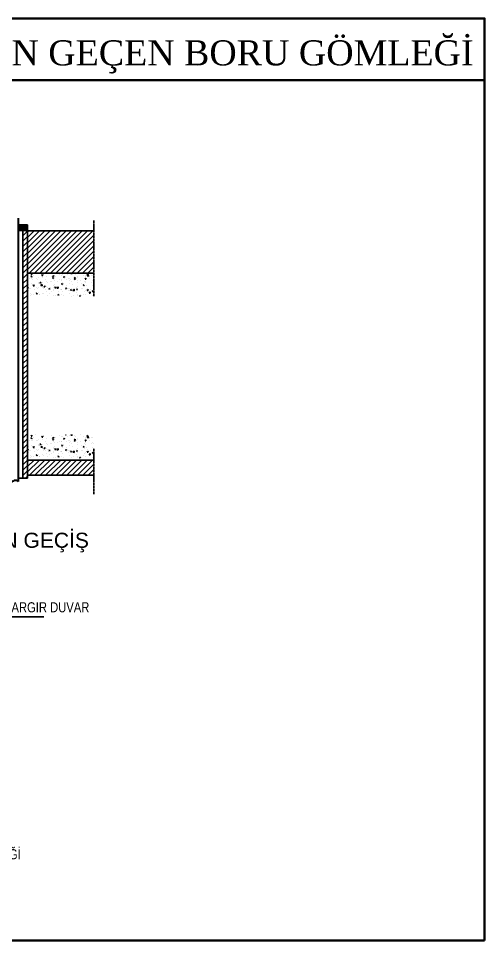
# Model space of a CAD drawing. Header units: centimetres. Extents: x 405464 to 563355, y 50011 to 66875.
# Drawn here: x 550153 to 551267, y 53409 to 55613 of the extents above; entities that cross this region are included whole.
import ezdxf
from ezdxf.enums import TextEntityAlignment as Align

# ---------------------------------------------------------------- set-up
doc = ezdxf.new("R2010")
doc.units = ezdxf.units.CM
doc.linetypes.add('SG', pattern=[3.6, 3, -0.3, 0, -0.3])
doc.layers.get('0').update_dxf_attribs({"lineweight": 9})
for name, color, linetype, lineweight in [('0-KRCN-SHT-DETAY-ÇERÇEVE', 71, 'Continuous', 40), ('0-KRCN-SHT-SOĞUKSU-1-2', 4, 'boru12LINE', 35), ('0-KRCN-SHT-YAZI', 31, 'Continuous', 35), ('0-KRCN-SIHHI', 7, 'Continuous', 25), ('0-KRCN-Z-ANTET', 71, 'Continuous', 30)]:
    doc.layers.add(name, color=color, linetype=linetype, lineweight=lineweight)
doc.styles.add('CAP', font='ARIALNB.TTF')
doc.styles.add('M', font='arial.ttf', dxfattribs={"width": 0.8, "height": 15})
doc.styles.add('mm', font='times.ttf', dxfattribs={"height": 3.3})
doc.linetypes.add('boru12LINE', pattern='A,50,-0.8,["1/2\'\'",CAP,S=7,R=0,X=0,Y=-3],-16', length=66.8)

# ---------------------------------------------------------------- blocks, each defined once
blk = doc.blocks.new('*X203')
at = {"color": 0}
for p, q in [((1801.79, 64.08), (1803.29, 65.58)), ((1801.79, 62.31), (1803.29, 63.81)), ((1801.79, 60.54), (1803.29, 62.04)), ((1801.79, 58.77), (1803.29, 60.27)), ((1801.79, 57), (1803.29, 58.5)), ((1801.79, 55.24), (1803.29, 56.74)), ((1801.79, 53.47), (1803.29, 54.97)), ((1801.79, 51.7), (1803.29, 53.2)), ((1801.79, 49.93), (1803.29, 51.43)), ((1801.79, 48.17), (1803.29, 49.67)), ((1801.79, 46.4), (1803.29, 47.9)), ((1801.79, 44.63), (1803.29, 46.13)), ((1801.79, 42.86), (1803.29, 44.36)), ((1801.79, 41.09), (1803.29, 42.59)), ((1801.79, 39.33), (1803.29, 40.83)), ((1801.79, 37.56), (1803.29, 39.06)), ((1801.79, 35.79), (1803.29, 37.29)), ((1801.79, 34.02), (1803.29, 35.52)), ((1801.79, 32.26), (1803.29, 33.76)), ((1801.79, 30.49), (1803.29, 31.99)), ((1801.79, 28.72), (1803.29, 30.22)), ((1801.79, 26.95), (1803.29, 28.45)), ((1801.79, 25.18), (1803.29, 26.68)), ((1801.79, 23.42), (1803.29, 24.92)), ((1801.79, 21.65), (1803.29, 23.15)), ((1801.79, 19.88), (1803.29, 21.38)), ((1801.79, 18.11), (1803.29, 19.61)), ((1801.79, 16.35), (1803.29, 17.85)), ((1801.79, 14.58), (1803.29, 16.08)), ((1801.79, 12.81), (1803.29, 14.31)), ((1801.79, 11.04), (1803.29, 12.54)), ((1801.79, 9.27), (1803.29, 10.77)), ((1801.79, 7.51), (1803.29, 9.01)), ((1801.79, 5.74), (1803.29, 7.24)), ((1801.79, 3.97), (1803.29, 5.47)), ((1801.79, 2.2), (1803.29, 3.7)), ((1801.79, 0.44), (1803.29, 1.94)), ((1801.79, -1.33), (1803.29, 0.17)), ((1801.79, -3.1), (1803.29, -1.6)), ((1801.79, -4.87), (1803.29, -3.37)), ((1801.79, -6.63), (1803.29, -5.13)), ((1801.79, -8.4), (1803.29, -6.9)), ((1801.79, -10.17), (1803.29, -8.67)), ((1801.79, -11.94), (1803.29, -10.44)), ((1801.79, -13.71), (1803.29, -12.21)), ((1801.79, -15.47), (1803.29, -13.97)), ((1802.65, -16.39), (1803.29, -15.74))]:
    blk.add_line(p, q, dxfattribs=at)
blk = doc.blocks.new('*X201')
at = {"color": 0}
for p, q in [((1800.29, 65.65), (1802.29, 67.65)), ((1800.29, 65.78), (1802.17, 67.65)), ((1800.29, 65.9), (1802.04, 67.65)), ((1800.29, 66.02), (1801.92, 67.65)), ((1800.29, 66.15), (1801.8, 67.65)), ((1800.29, 66.27), (1801.67, 67.65)), ((1800.29, 66.39), (1801.55, 67.65)), ((1800.29, 66.52), (1801.43, 67.65)), ((1800.29, 66.64), (1801.3, 67.65)), ((1800.29, 66.77), (1801.18, 67.65)), ((1800.29, 66.89), (1801.05, 67.65)), ((1800.29, 67.01), (1800.93, 67.65)), ((1800.29, 67.14), (1800.81, 67.65)), ((1800.29, 67.26), (1800.68, 67.65)), ((1800.29, 67.38), (1800.56, 67.65)), ((1800.29, 67.51), (1800.44, 67.65)), ((1800.29, 67.63), (1800.31, 67.65)), ((1802.26, 65.65), (1800.29, 67.62)), ((1802.13, 65.65), (1800.29, 67.5)), ((1802.01, 65.65), (1800.29, 67.37)), ((1802.38, 65.65), (1800.38, 67.65)), ((1800.42, 65.65), (1802.42, 67.65)), ((1802.51, 65.65), (1800.51, 67.65)), ((1800.54, 65.65), (1802.54, 67.65)), ((1802.63, 65.65), (1800.63, 67.65)), ((1800.66, 65.65), (1802.66, 67.65)), ((1802.75, 65.65), (1800.75, 67.65)), ((1800.79, 65.65), (1802.79, 67.65)), ((1802.88, 65.65), (1800.88, 67.65)), ((1800.91, 65.65), (1802.91, 67.65)), ((1803, 65.65), (1801, 67.65)), ((1801.03, 65.65), (1803.03, 67.65)), ((1803.12, 65.65), (1801.12, 67.65)), ((1801.16, 65.65), (1803.16, 67.65)), ((1803.25, 65.65), (1801.25, 67.65)), ((1801.28, 65.65), (1803.28, 67.65)), ((1803.29, 65.73), (1801.37, 67.65)), ((1801.41, 65.65), (1803.29, 67.54)), ((1803.29, 65.86), (1801.5, 67.65)), ((1801.53, 65.65), (1803.29, 67.41)), ((1803.29, 65.98), (1801.62, 67.65)), ((1803.29, 66.11), (1801.74, 67.65)), ((1803.29, 66.23), (1801.87, 67.65)), ((1803.29, 66.35), (1801.99, 67.65)), ((1803.29, 66.48), (1802.11, 67.65)), ((1803.29, 66.6), (1802.24, 67.65)), ((1803.29, 66.72), (1802.36, 67.65)), ((1803.29, 66.85), (1802.49, 67.65)), ((1803.29, 66.97), (1802.61, 67.65)), ((1803.29, 67.1), (1802.73, 67.65)), ((1803.29, 67.22), (1802.86, 67.65)), ((1803.29, 67.34), (1802.98, 67.65)), ((1803.29, 67.47), (1803.1, 67.65)), ((1803.29, 67.59), (1803.23, 67.65)), ((1801.89, 65.65), (1800.29, 67.25)), ((1801.76, 65.65), (1800.29, 67.13)), ((1801.64, 65.65), (1800.29, 67)), ((1801.52, 65.65), (1800.29, 66.88)), ((1801.39, 65.65), (1800.29, 66.75)), ((1801.27, 65.65), (1800.29, 66.63)), ((1801.14, 65.65), (1800.29, 66.51)), ((1801.02, 65.65), (1800.29, 66.38)), ((1800.9, 65.65), (1800.29, 66.26)), ((1800.77, 65.65), (1800.29, 66.14)), ((1800.65, 65.65), (1800.29, 66.01)), ((1800.53, 65.65), (1800.29, 65.89)), ((1800.4, 65.65), (1800.29, 65.76)), ((1801.65, 65.65), (1803.29, 67.29)), ((1801.78, 65.65), (1803.29, 67.17)), ((1801.9, 65.65), (1803.29, 67.04)), ((1802.02, 65.65), (1803.29, 66.92)), ((1802.15, 65.65), (1803.29, 66.8)), ((1802.27, 65.65), (1803.29, 66.67)), ((1802.4, 65.65), (1803.29, 66.55)), ((1802.52, 65.65), (1803.29, 66.42)), ((1802.64, 65.65), (1803.29, 66.3)), ((1802.77, 65.65), (1803.29, 66.18)), ((1802.89, 65.65), (1803.29, 66.05)), ((1803.01, 65.65), (1803.29, 65.93)), ((1803.14, 65.65), (1803.29, 65.81)), ((1803.26, 65.65), (1803.29, 65.68))]:
    blk.add_line(p, q, dxfattribs=at)
blk = doc.blocks.new('*X205')
at = {"color": 0}
for p, q in [((1824.14, 52.84), (1836.96, 65.65)), ((1824.14, 54.61), (1835.19, 65.65)), ((1824.14, 56.37), (1833.42, 65.65)), ((1824.14, 58.14), (1831.65, 65.65)), ((1824.14, 59.91), (1829.88, 65.65)), ((1824.14, 61.68), (1828.12, 65.65)), ((1824.14, 63.45), (1826.35, 65.65)), ((1824.14, 65.21), (1824.58, 65.65)), ((1824.72, 51.65), (1838.72, 65.65)), ((1826.49, 51.65), (1840.49, 65.65)), ((1828.26, 51.65), (1842.26, 65.65)), ((1830.03, 51.65), (1844.03, 65.65)), ((1831.79, 51.65), (1845.79, 65.65)), ((1833.56, 51.65), (1846.14, 64.23)), ((1835.33, 51.65), (1846.14, 62.46)), ((1837.1, 51.65), (1846.14, 60.7)), ((1838.87, 51.65), (1846.14, 58.93)), ((1840.63, 51.65), (1846.14, 57.16)), ((1842.4, 51.65), (1846.14, 55.39)), ((1844.17, 51.65), (1846.14, 53.63)), ((1845.94, 51.65), (1846.14, 51.86)), ((1824.14, -10.8), (1824.56, -10.39)), ((1824.14, -12.57), (1826.32, -10.39)), ((1824.14, -14.34), (1828.09, -10.39)), ((1824.86, -15.39), (1829.86, -10.39)), ((1826.63, -15.39), (1831.63, -10.39)), ((1828.39, -15.39), (1833.39, -10.39)), ((1830.16, -15.39), (1835.16, -10.39)), ((1831.93, -15.39), (1836.93, -10.39)), ((1833.7, -15.39), (1838.7, -10.39)), ((1835.47, -15.39), (1840.47, -10.39)), ((1837.23, -15.39), (1842.23, -10.39)), ((1839, -15.39), (1844, -10.39)), ((1840.77, -15.39), (1845.77, -10.39)), ((1842.54, -15.39), (1846.14, -11.78)), ((1844.3, -15.39), (1846.14, -13.55)), ((1846.07, -15.39), (1846.14, -15.32))]:
    blk.add_line(p, q, dxfattribs=at)
blk = doc.blocks.new('*X208')
at = {"color": 0}
for p, q in [((1824.73, 49.76), (1824.73, 49.76)), ((1825.23, 50.5), (1825.58, 50.63)), ((1825.23, 50.5), (1825.48, 50.33)), ((1825.33, 51.22), (1825.57, 51.51)), ((1825.33, 51.22), (1825.63, 51.19)), ((1825.37, 49.78), (1825.37, 49.78)), ((1825.43, 51.44), (1825.43, 51.44)), ((1825.48, 50.33), (1825.58, 50.63)), ((1825.63, 51.19), (1825.57, 51.51)), ((1825.89, 49.7), (1825.89, 49.7)), ((1826.26, 50.89), (1826.26, 50.89)), ((1826.78, 51.63), (1826.78, 51.63)), ((1827.14, 49.87), (1827.14, 49.87)), ((1827.4, 49.65), (1827.4, 49.65)), ((1827.96, 50.15), (1827.96, 50.15)), ((1828.92, 50.91), (1829.16, 51.19)), ((1828.92, 50.91), (1829.22, 50.88)), ((1829.04, 50.12), (1829.04, 50.12)), ((1829.22, 50.88), (1829.16, 51.19)), ((1829.18, 51.39), (1829.18, 51.39)), ((1829.45, 51.52), (1829.45, 51.52)), ((1830.07, 49.54), (1830.07, 49.54)), ((1830.53, 50.5), (1830.53, 50.5)), ((1832.12, 51.41), (1832.12, 51.41)), ((1832.2, 50.53), (1832.2, 50.53)), ((1832.42, 50.1), (1832.77, 50.23)), ((1832.42, 50.1), (1832.67, 49.93)), ((1832.5, 50.59), (1832.75, 50.88)), ((1832.5, 50.59), (1832.8, 50.57)), ((1832.67, 49.93), (1832.77, 50.23)), ((1832.74, 49.43), (1832.74, 49.43)), ((1832.8, 50.56), (1832.75, 50.88)), ((1833, 49.16), (1833, 49.16)), ((1833.06, 50.82), (1833.06, 50.82)), ((1833.45, 50.7), (1833.45, 50.7)), ((1834.03, 48.97), (1834.03, 48.97)), ((1834.79, 51.3), (1834.79, 51.3)), ((1834.8, 49.41), (1834.8, 49.41)), ((1835.34, 50.94), (1835.34, 50.94)), ((1835.41, 49.31), (1835.41, 49.31)), ((1835.59, 49.53), (1835.59, 49.53)), ((1835.65, 51.2), (1835.65, 51.2)), ((1836.09, 50.28), (1836.33, 50.57)), ((1836.09, 50.28), (1836.39, 50.25)), ((1836.39, 50.25), (1836.33, 50.56)), ((1836.71, 51.65), (1836.87, 51.54)), ((1836.87, 51.54), (1836.91, 51.65)), ((1837.18, 49.39), (1837.18, 49.39)), ((1837.46, 51.18), (1837.46, 51.18)), ((1837.72, 49.91), (1837.72, 49.91)), ((1838.08, 49.2), (1838.08, 49.2)), ((1838.16, 49.89), (1838.16, 49.89)), ((1838.22, 51.55), (1838.22, 51.55)), ((1838.43, 49.55), (1838.43, 49.55)), ((1838.5, 51.36), (1838.5, 51.36)), ((1838.57, 51.58), (1838.64, 51.65)), ((1838.57, 51.58), (1839.02, 51.51)), ((1839.02, 51.51), (1839, 51.65)), ((1839.61, 49.7), (1839.96, 49.83)), ((1839.61, 49.7), (1839.85, 49.53)), ((1839.68, 49.96), (1839.92, 50.25)), ((1839.68, 49.96), (1839.98, 49.94)), ((1839.75, 51.53), (1839.75, 51.53)), ((1839.85, 49.53), (1839.96, 49.83)), ((1839.98, 49.94), (1839.92, 50.25)), ((1840.12, 51.07), (1840.12, 51.07)), ((1840.33, 49.8), (1840.33, 49.8)), ((1840.63, 50.41), (1840.63, 50.41)), ((1840.68, 50.21), (1840.68, 50.21)), ((1840.74, 49.09), (1840.74, 49.09)), ((1841.74, 51.63), (1841.74, 51.63)), ((1841.83, 49.31), (1841.83, 49.31)), ((1842.79, 50.96), (1842.79, 50.96)), ((1843.26, 49.65), (1843.5, 49.94)), ((1843.26, 49.65), (1843.56, 49.62)), ((1843.28, 50.58), (1843.28, 50.58)), ((1843.41, 48.97), (1843.41, 48.97)), ((1843.49, 50.22), (1843.49, 50.22)), ((1843.56, 49.62), (1843.5, 49.94)), ((1843.55, 50.91), (1843.55, 50.91)), ((1843.81, 51.31), (1844.16, 51.44)), ((1843.81, 51.31), (1844.06, 51.14)), ((1843.91, 50.75), (1844.3, 51.16)), ((1843.91, 50.75), (1844.35, 50.68)), ((1844.06, 51.14), (1844.16, 51.44)), ((1844.35, 50.68), (1844.3, 51.15)), ((1844.41, 51.52), (1844.41, 51.52)), ((1844.74, 50.38), (1844.74, 50.38)), ((1844.75, 49.81), (1844.75, 49.81)), ((1845.46, 50.84), (1845.46, 50.84)), ((1845.79, 49.27), (1845.79, 49.27)), ((1845.85, 50.93), (1845.85, 50.93)), ((1824.14, 46.92), (1824.37, 47.01)), ((1824.14, 46.79), (1824.27, 46.7)), ((1824.27, 46.7), (1824.37, 47)), ((1824.34, 46.31), (1824.34, 46.31)), ((1824.51, 45.92), (1824.51, 45.92)), ((1824.58, 47.73), (1824.58, 47.73)), ((1824.81, 46.54), (1824.81, 46.54)), ((1825.24, 46.45), (1825.24, 46.45)), ((1825.31, 48.11), (1825.31, 48.11)), ((1825.83, 47.89), (1825.83, 47.89)), ((1826.03, 47.46), (1826.27, 47.75)), ((1826.03, 47.46), (1826.32, 47.43)), ((1826.05, 47.91), (1826.05, 47.91)), ((1826.32, 47.43), (1826.27, 47.74)), ((1826.41, 46.17), (1826.41, 46.17)), ((1826.43, 47.1), (1826.43, 47.1)), ((1827.25, 46.81), (1827.25, 46.81)), ((1827.48, 46.42), (1827.48, 46.42)), ((1827.72, 48.14), (1827.72, 48.14)), ((1827.84, 46.82), (1827.84, 46.82)), ((1827.9, 48.49), (1827.9, 48.49)), ((1828.22, 48.48), (1828.57, 48.62)), ((1828.22, 48.48), (1828.47, 48.32)), ((1828.47, 48.32), (1828.57, 48.62)), ((1828.56, 47.53), (1828.95, 47.94)), ((1828.56, 47.53), (1829.01, 47.47)), ((1829.01, 47.46), (1828.95, 47.94)), ((1828.97, 48.41), (1828.97, 48.41)), ((1829.09, 46.98), (1829.09, 46.98)), ((1829.56, 46.59), (1829.56, 46.59)), ((1829.61, 47.14), (1829.85, 47.43)), ((1829.61, 47.14), (1829.91, 47.12)), ((1829.91, 47.12), (1829.85, 47.43)), ((1830.15, 46.31), (1830.15, 46.31)), ((1830.17, 47.31), (1830.17, 47.31)), ((1830.41, 47.17), (1830.41, 47.17)), ((1830.47, 48.84), (1830.47, 48.84)), ((1830.82, 46.75), (1830.82, 46.75)), ((1830.88, 48.56), (1830.88, 48.56)), ((1831.2, 46.47), (1831.55, 46.61)), ((1831.2, 46.47), (1831.45, 46.3)), ((1831.45, 46.3), (1831.55, 46.6)), ((1831.76, 46.87), (1831.76, 46.87)), ((1831.89, 48.91), (1831.89, 48.91)), ((1832.13, 48.72), (1832.13, 48.72)), ((1832.71, 47), (1832.71, 47)), ((1832.82, 46.2), (1832.82, 46.2)), ((1832.93, 47.49), (1832.93, 47.49)), ((1833.08, 47.81), (1833.08, 47.81)), ((1833.2, 46.83), (1833.44, 47.12)), ((1833.2, 46.83), (1833.5, 46.8)), ((1833.5, 46.8), (1833.44, 47.12)), ((1833.9, 46.71), (1834.29, 47.11)), ((1833.9, 46.71), (1834.34, 46.64)), ((1834.34, 46.64), (1834.29, 47.11)), ((1834.43, 46.76), (1834.43, 46.76)), ((1834.99, 46.06), (1834.99, 46.06)), ((1835.4, 48.08), (1835.75, 48.22)), ((1835.4, 48.08), (1835.65, 47.92)), ((1835.47, 46.2), (1835.47, 46.2)), ((1835.49, 46.09), (1835.49, 46.09)), ((1835.53, 47.87), (1835.53, 47.87)), ((1835.65, 47.91), (1835.75, 48.22)), ((1835.87, 47.42), (1835.87, 47.42)), ((1836, 48.31), (1836, 48.31)), ((1836.79, 46.52), (1837.03, 46.8)), ((1836.79, 46.52), (1837.08, 46.49)), ((1837.08, 46.49), (1837.03, 46.8)), ((1837.1, 46.64), (1837.1, 46.64)), ((1837.12, 47.58), (1837.12, 47.58)), ((1837.91, 46.56), (1837.91, 46.56)), ((1838.04, 46.56), (1838.04, 46.56)), ((1838.1, 48.22), (1838.1, 48.22)), ((1838.16, 45.97), (1838.16, 45.97)), ((1838.39, 46.07), (1838.74, 46.21)), ((1838.39, 46.07), (1838.64, 45.9)), ((1838.64, 45.9), (1838.74, 46.2)), ((1838.92, 48.81), (1838.92, 48.81)), ((1839.01, 47.83), (1839.01, 47.83)), ((1839.23, 45.88), (1839.62, 46.29)), ((1839.68, 45.81), (1839.62, 46.28)), ((1839.77, 46.53), (1839.77, 46.53)), ((1840.37, 46.2), (1840.61, 46.49)), ((1840.37, 46.2), (1840.67, 46.18)), ((1840.56, 46.88), (1840.56, 46.88)), ((1840.67, 46.18), (1840.61, 46.49)), ((1840.62, 48.54), (1840.62, 48.54)), ((1840.83, 47.06), (1840.83, 47.06)), ((1840.86, 46.27), (1840.86, 46.27)), ((1842.11, 46.44), (1842.11, 46.44)), ((1842.17, 48.25), (1842.17, 48.25)), ((1842.44, 46.42), (1842.44, 46.42)), ((1842.59, 47.68), (1842.94, 47.82)), ((1842.59, 47.68), (1842.84, 47.52)), ((1842.84, 47.51), (1842.94, 47.82)), ((1843.16, 47.25), (1843.16, 47.25)), ((1843.22, 48.92), (1843.22, 48.92)), ((1843.42, 48.41), (1843.42, 48.41)), ((1843.74, 47.56), (1843.74, 47.56)), ((1843.96, 45.89), (1844.2, 46.18)), ((1844, 46.69), (1844, 46.69)), ((1844.26, 45.86), (1844.2, 46.18)), ((1845.11, 46.31), (1845.11, 46.31)), ((1845.32, 48.66), (1845.32, 48.66)), ((1845.67, 45.94), (1845.67, 45.94)), ((1845.73, 47.6), (1845.73, 47.6)), ((1846.08, 48.86), (1846.08, 48.86)), ((1825.09, 44.2), (1825.09, 44.2)), ((1825.18, 44.78), (1825.18, 44.78)), ((1825.43, 44.55), (1825.43, 44.55)), ((1826.25, 44.56), (1826.25, 44.56)), ((1827, 44.86), (1827.35, 44.99)), ((1827, 44.86), (1827.25, 44.69)), ((1827.25, 44.69), (1827.35, 44.99)), ((1827.78, 45.16), (1827.78, 45.16)), ((1828.1, 44.44), (1828.1, 44.44)), ((1828.25, 44.61), (1828.25, 44.61)), ((1829.16, 45.06), (1829.16, 45.06)), ((1829.5, 44.78), (1829.5, 44.78)), ((1830.35, 45.51), (1830.35, 45.51)), ((1830.77, 44.33), (1830.77, 44.33)), ((1831.39, 45.03), (1831.39, 45.03)), ((1832.08, 45.56), (1832.08, 45.56)), ((1832.81, 44.17), (1832.81, 44.17)), ((1832.87, 45.83), (1832.87, 45.83)), ((1833.44, 44.22), (1833.44, 44.22)), ((1834.19, 44.46), (1834.54, 44.59)), ((1834.19, 44.46), (1834.44, 44.29)), ((1834.44, 44.29), (1834.54, 44.59)), ((1834.55, 45.44), (1834.55, 45.44)), ((1835.41, 44.54), (1835.41, 44.54)), ((1835.8, 45.61), (1835.8, 45.61)), ((1836.11, 44.1), (1836.11, 44.1)), ((1837.7, 45.86), (1837.7, 45.86)), ((1837.98, 44.89), (1837.98, 44.89)), ((1838.78, 43.99), (1838.78, 43.99)), ((1839.23, 45.88), (1839.68, 45.81)), ((1839.54, 44.3), (1839.54, 44.3)), ((1840.5, 45.21), (1840.5, 45.21)), ((1840.62, 44.08), (1840.62, 44.08)), ((1840.79, 44.47), (1840.79, 44.47)), ((1840.82, 45.86), (1840.82, 45.86)), ((1841.37, 44.06), (1841.72, 44.19)), ((1841.37, 44.06), (1841.48, 43.98)), ((1841.65, 43.98), (1841.72, 44.19)), ((1842.69, 44.72), (1842.69, 44.72)), ((1843.1, 45.59), (1843.1, 45.59)), ((1843.49, 45.75), (1843.49, 45.75)), ((1843.54, 44.58), (1843.54, 44.58)), ((1843.96, 45.89), (1844.26, 45.86)), ((1844.57, 45.05), (1844.96, 45.46)), ((1844.57, 45.05), (1845.01, 44.98)), ((1845.01, 44.98), (1844.96, 45.46)), ((1845.57, 45.67), (1845.92, 45.8)), ((1845.57, 45.67), (1845.82, 45.5)), ((1845.61, 44.27), (1845.61, 44.27)), ((1845.82, 45.5), (1845.92, 45.8)), ((1845.84, 45.13), (1845.84, 45.13))]:
    blk.add_line(p, q, dxfattribs=at)
blk = doc.blocks.new('G$CF3E9D1B5')
at = {"layer": '0-KRCN-SHT-DETAY-ÇERÇEVE'}
blk.add_line((0, -73.9), (1576.4, -73.9), dxfattribs=at)
blk.add_lwpolyline([(1576.4, -1101.8), (0, -1101.8), (0, 0), (1576.4, 0)], close=True, dxfattribs=at)
at = {"layer": '0-KRCN-SHT-SOĞUKSU-1-2', "linetype": 'Continuous', "ltscale": 0.9}
blk.add_line((1019.1, -553.2, 108.5), (1019.1, -238.8, 108.5), dxfattribs=at)
blk.add_arc((1015.4, -557.9, 108.5), 5.8, 50.6336, 156.4808, dxfattribs=at)
at = {"layer": '0-KRCN-SIHHI', "color": 8, "linetype": 'SG'}
for p, q in [((1109.1, -332, 108.5), (1109.1, -241.5, 108.5)), ((1109.1, -568.3, 108.5), (1109.1, -513.7, 108.5))]:
    blk.add_line(p, q, dxfattribs=at)
at = {"layer": '0-KRCN-SIHHI', "color": 8}
for p, q in [((1029.9, -246.7, 108.5), (1019.1, -246.7, 108.5)), ((1029.9, -549.3, 108.5), (1029.9, -246.7, 108.5)), ((1024.5, -549.3, 108.5), (1024.5, -253.9, 108.5)), ((1109.1, -253.9, 108.5), (1029.9, -253.9, 108.5)), ((1109.1, -304.3, 108.5), (1029.9, -304.3, 108.5)), ((1109.1, -527.7, 108.5), (1029.9, -527.7, 108.5)), ((1029.9, -549.3, 108.5), (1019.1, -549.3, 108.5)), ((1109.1, -545.7, 108.5), (1029.9, -545.7, 108.5))]:
    blk.add_line(p, q, dxfattribs=at)
at = {"layer": '0-KRCN-SIHHI', "color": 7}
blk.add_line((909.9, -715, 108.5), (1049.5, -715, 108.5), dxfattribs=at)
at = {"layer": '0-KRCN-SIHHI', "color": 8, "xscale": 3.6, "yscale": 3.6, "zscale": 3.6}
for name, p in [('*X201', (-5462, -490.3, 108.5)), ('*X203', (-5462, -490.3, 108.5)), ('*X205', (-5537, -490.3, 108.5)), ('*X208', (-5537, -490.3, 108.5)), ('*X208', (-5537, -683.5, 108.5))]:
    blk.add_blockref(name, p, dxfattribs=at)
at = {"layer": '0-KRCN-SHT-YAZI', "ltscale": 50, "style": 'mm'}
blk.add_text('DIŞ DUVAR VEYA TEMEL DUVARI  İÇERİSİNDEN GEÇEN BORU GÖMLEĞİ ', height=30, dxfattribs=at).set_placement((789.2, -41.6), align=Align.MIDDLE)
at = {"layer": '0-KRCN-SIHHI', "color": 7, "style": 'M', "width": 0.8}
for s, p in [('BETON VEYA KARGIR DUVAR', (912.4, -709.6, 108.5)), ('BORU GÖMLEĞİ', (916.8, -1004.7, 108.5))]:
    blk.add_text(s, height=12, dxfattribs=at).set_placement(p)
at = {"layer": '0-KRCN-Z-ANTET', "style": 'M'}
blk.add_text('DÖŞEMEDEN GEÇİŞ', height=18, dxfattribs=at).set_placement((979.7, -632.5, 108.5), align=Align.CENTER)
blk = doc.blocks.new('*U197')
at = {"layer": '0-KRCN-SHT-DETAY-ÇERÇEVE', "xscale": 2, "yscale": 2, "zscale": 2}
blk.add_blockref('G$CF3E9D1B5', (0, 0), dxfattribs=at)

msp = doc.modelspace()

# ---------------------------------------------------------------- block references
at = {"layer": '0-KRCN-SHT-DETAY-ÇERÇEVE'}
msp.add_blockref('*U197', (548114.5, 55613.1), dxfattribs=at)

doc.saveas('drawing.dxf')
